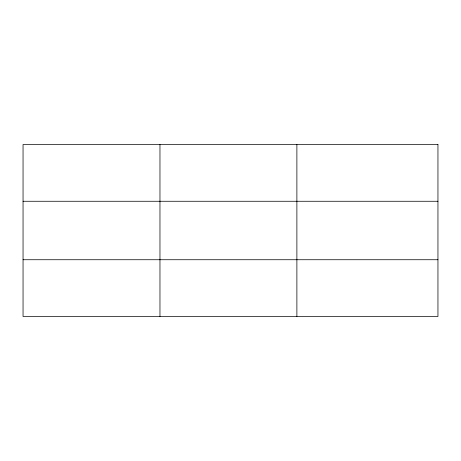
<?xml version="1.0" encoding="UTF-8"?>
<svg xmlns="http://www.w3.org/2000/svg" width="461" height="461" viewBox="0 0 461 461"><rect width="100%" height="100%" fill="white"/><g stroke="black" fill="none" stroke-linecap="round" stroke-linejoin="round"><path stroke-width="0.69" d="M159.967 144.518L159.967 316.482M296.884 144.518L296.884 316.482M23.05 201.267L437.95 201.267M23.05 259.733L437.95 259.733M437.95 144.518L437.95 316.482L23.05 316.482L23.05 144.518L437.95 144.518"/></g></svg>
